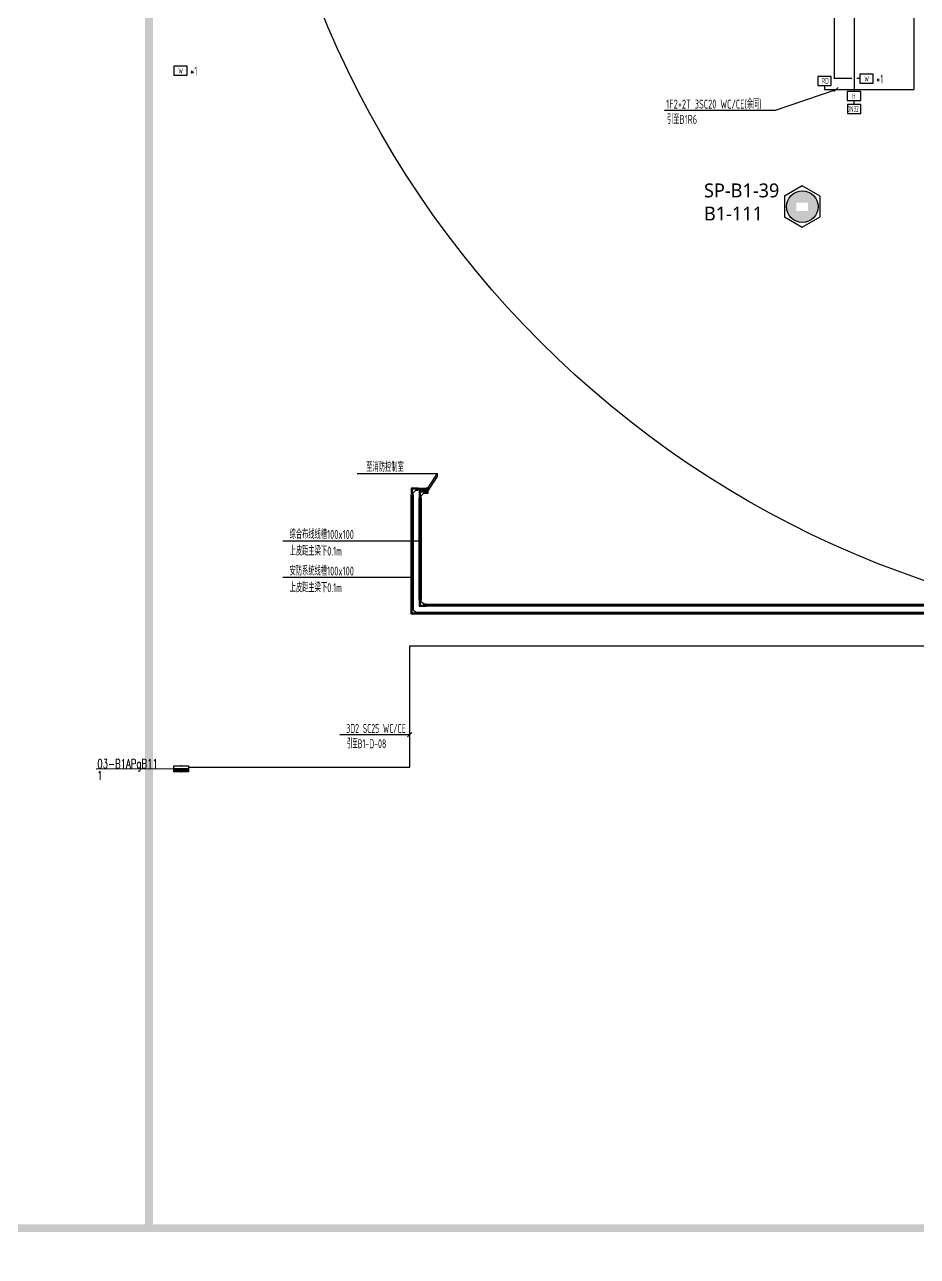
# Model space of a CAD drawing. Extents: x 0 to 3879896, y -114000 to 391286.
# Drawn here: x 1982053 to 2027058, y 127680 to 189771 of the extents above; entities that cross this region are included whole.
import ezdxf

# ---------------------------------------------------------------- set-up
doc = ezdxf.new("R2010")
doc.units = 0
doc.header["$LTSCALE"] = 1000
doc.header["$MEASUREMENT"] = 0
doc.linetypes.add('SZGX_a-zzgr$0$DASHDOT2', pattern=[6, 3, -1.5, 0, -1.5])
doc.layers.get('0').update_dxf_attribs({"linetype": 'CONTINUOUS'})
for name, color, linetype in [('AP', 7, 'CONTINUOUS'), ('CABLETRAY_DOTE', 5, 'CONTINUOUS'), ('CABLETRAY_WEAK', 6, 'CONTINUOUS'), ('T-BAS', 11, '485_LINE'), ('T-BSA TEXT', 7, '485_LINE'), ('T-I-CHANNELS', 2, 'CONTINUOUS'), ('T-METER DATA', 150, 'C_LINE'), ('T-R-INTEGRATE', 1, 'CONTINUOUS'), ('T-SYSTEM BLOCK', 4, 'CONTINUOUS'), ('T-TEXT', 7, 'CONTINUOUS'), ('WALL', 2, 'CONTINUOUS'), ('WIRE-通讯', 4, 'CONTINUOUS')]:
    doc.layers.add(name, color=color, linetype=linetype)
doc.layers.add('Arc_建筑红线', color=1, linetype='CONTINUOUS', lineweight=40)
doc.styles.add('_TCH_LABEL', font='COMPLEX', dxfattribs={"bigfont": 'GBCBIG'})
doc.styles.add('GBSTYLE', font='gbxwxt.shx', dxfattribs={"width": 0.6, "bigfont": 'gbhzfs.shx'})
doc.styles.add('HZTXT1', font='txtd.shx', dxfattribs={"width": 0.7, "bigfont": 'hztxt.shx'})
doc.styles.get("Standard").update_dxf_attribs({"font": 'GBENOR', "bigfont": 'GBCBIG'})
doc.linetypes.add('485_LINE', pattern='A,25.7,-3.58,["485",Standard,S=2.54,R=0,X=-3.2,Y=-1.27],-3.85', length=33.13)
doc.linetypes.add('C_LINE', pattern='A,25.7,-2.08,["C",Standard,S=2.54,R=0,X=-0.54,Y=-1.27],-2.35', length=30.13)

# ---------------------------------------------------------------- blocks, each defined once
blk = doc.blocks.new('空调抄费表')
at = {"layer": 'T-SYSTEM BLOCK'}
blk.add_lwpolyline([(-338, 0), (338, 0), (338, 450), (-338, 450)], close=True, dxfattribs=at)
at = {"layer": 'T-TEXT', "style": 'GBSTYLE', "width": 0.7}
blk.add_text('H', height=281, dxfattribs=at).set_placement((-106, 76))
blk = doc.blocks.new('*X637')
at = {"color": 0}
for p, q in [((-250, 33), (-183, 100)), ((-250, 68), (-218, 100)), ((-247, 0), (-147, 100)), ((-212, 0), (-112, 100)), ((-177, 0), (-77, 100)), ((-141, 0), (-41, 100)), ((-106, 0), (-6, 100)), ((-71, 0), (29, 100)), ((-35, 0), (65, 100)), ((0, 0), (100, 100)), ((35, 0), (135, 100)), ((71, 0), (171, 100)), ((106, 0), (206, 100)), ((141, 0), (241, 100)), ((177, 0), (250, 73)), ((212, 0), (250, 38)), ((247, 0), (250, 3))]:
    blk.add_line(p, q, dxfattribs=at)
blk = doc.blocks.new('$equip$00001414')
for p, q in [((0.75, 0.6), (-0.75, 0.6)), ((-0.75, 0.6), (-0.75, 0)), ((-0.75, 0.3), (0.75, 0.3)), ((-0.75, 0), (0.75, 0)), ((0.75, 0), (0.75, 0.6))]:
    blk.add_line(p, q)
at = {"const_width": 0.3}
blk.add_lwpolyline([(-0.75, 0.15), (0.75, 0.15)], dxfattribs=at)
for p in [(-0.75, 0.3), (0, 0.6), (0, 0), (0.75, 0.3)]:
    blk.add_point(p)
at = {"xscale": 0.00300000000061118, "yscale": 0.00300000000061118, "zscale": 0.00300000000061118}
blk.add_blockref('*X637', (0, 0), dxfattribs=at)
at = {"style": '_TCH_LABEL', "flags": 9}
blk.add_attdef('A', (0, 0), '', height=0.00002, dxfattribs=at)
blk = doc.blocks.new('$C30311172003108')
at = {"layer": 'T-SYSTEM BLOCK'}
blk.add_lwpolyline([(-0.9, 0), (0.9, 0), (0.9, 1.2), (-0.9, 1.2)], close=True, dxfattribs=at)
at = {"style": 'GBSTYLE', "width": 0.8, "flags": 9}
blk.add_attdef('A', (0, 0), '', height=0.00003, dxfattribs=at)
at = {"layer": 'T-TEXT', "color": 7, "style": 'GBSTYLE', "width": 0.7}
blk.add_text('RD', height=0.75, dxfattribs=at).set_placement((-0.38, 0.26))
blk = doc.blocks.new('抄表水表')
at = {"layer": 'T-SYSTEM BLOCK'}
blk.add_lwpolyline([(-338, 0), (338, 0), (338, 450), (-338, 450)], close=True, dxfattribs=at)
at = {"layer": 'T-TEXT', "style": 'GBSTYLE', "width": 0.7}
blk.add_text('W', height=281, dxfattribs=at).set_placement((-113, 83))
blk = doc.blocks.new('A$C78191958')
at = {"layer": 'T-METER DATA'}
for p in [(5560, -78906, 0), (40142, -79305, 0)]:
    blk.add_blockref('抄表水表', p, dxfattribs=at)
at = {"layer": 'T-BSA TEXT', "linetype": 'ByBlock', "style": 'GBSTYLE', "width": 0.7}
for p in [(6042, -78930, 0), (40624, -79329, 0)]:
    blk.add_text('*1', height=450, dxfattribs=at).set_placement(p)

msp = doc.modelspace()

# ---------------------------------------------------------------- hatches: boundary and pattern name
at = {"layer": 'T-SYSTEM BLOCK'}
h = msp.add_hatch(color=256, dxfattribs=at)
edge = h.paths.add_edge_path()
edge.add_arc((2002346.4, 166350.5), 52.5, 0, 360)
h.paths.add_polyline_path([(2002729.1, 166839), (2002861.6, 167144.3), (2002636.7, 166899)])
h = msp.add_hatch(color=256, dxfattribs=at)
edge = h.paths.add_edge_path()
edge.add_arc((2002346.4, 166350.5), 52.5, 0, 360)
h.paths.add_polyline_path([(2002729.1, 166839), (2002861.6, 167144.3), (2002636.7, 166899)])
h = msp.add_hatch(color=256, dxfattribs=at)
edge = h.paths.add_edge_path()
edge.add_arc((2002346.4, 166200.5), 52.5, 0, 360)
h.paths.add_polyline_path([(2002729.1, 166689), (2002861.6, 166994.3), (2002636.7, 166749)])
h = msp.add_hatch(color=256, dxfattribs=at)
edge = h.paths.add_edge_path()
edge.add_arc((2002346.4, 166200.5), 52.5, 0, 360)
h.paths.add_polyline_path([(2002729.1, 166689), (2002861.6, 166994.3), (2002636.7, 166749)])
at = {"layer": 'T-TEXT', "linetype": 'ByBlock'}
h = msp.add_hatch(color=256, dxfattribs=at)
edge = h.paths.add_edge_path()
edge.add_arc((2001950, 163756.6), 37.5, 0, 360)
h = msp.add_hatch(color=256, dxfattribs=at)
edge = h.paths.add_edge_path()
edge.add_arc((2001550, 161912), 37.5, 0, 360)
at = {"layer": 'WALL', "linetype": 'ByBlock'}
h = msp.add_hatch(dxfattribs=at)
h.set_pattern_fill('ESCHER', color=3)
h.set_pattern_definition([(60, (-855993.17, -2221166.776), (-30.47999999, -7e-09), [27.94, -2.54]), (180, (-855993.17, -2221166.776), (15.24, -26.3964543), [27.94, -2.54]), (300, (-855993.17, -2221166.776), (30.47999999, -7e-09), [27.94, -2.54]), (60, (-855990.63, -2221166.776), (-30.47999999, -7e-09), [5.08, -25.4]), (300, (-855990.63, -2221166.776), (30.47999999, -7e-09), [5.08, -25.4]), (60, (-855994.44, -2221164.576), (-30.47999999, -7e-09), [5.08, -25.4]), (180, (-855994.44, -2221164.576), (15.24, -26.3964543), [5.08, -25.4]), (300, (-855994.44, -2221168.975), (30.47999999, -7e-09), [5.08, -25.4]), (180, (-855994.44, -2221168.975), (15.24, -26.3964543), [5.08, -25.4]), (60, (-856003.33, -2221166.776), (-30.47999999, -7e-09), [5.08, -25.4]), (300, (-856003.33, -2221166.776), (30.47999999, -7e-09), [5.08, -25.4]), (60, (-855988.09, -2221175.574), (-30.47999999, -7e-09), [5.08, -25.4]), (180, (-855988.09, -2221175.574), (15.24, -26.3964543), [5.08, -25.4]), (300, (-855988.09, -2221157.977), (30.47999999, -7e-09), [5.08, -25.4]), (180, (-855988.09, -2221157.977), (15.24, -26.3964543), [5.08, -25.4]), (0, (-855988.09, -2221162.376), (-15.24, 26.3964543), [17.78, -12.7]), (0, (-855988.09, -2221171.175), (-15.24, 26.3964543), [17.78, -12.7]), (120, (-855991.9, -2221160.176), (-30.47999999, 7e-09), [17.78, -12.7]), (120, (-855999.52, -2221164.576), (-30.47999999, 7e-09), [17.78, -12.7]), (240, (-855999.52, -2221168.975), (15.23999999, -26.3964543), [17.78, -12.7]), (240, (-855991.9, -2221173.375), (15.23999999, -26.3964543), [17.78, -12.7])])
h.paths.add_polyline_path([(2020458.6, 180599.4, 1), (2022050.5, 180599.4, 1)])
h.paths.add_polyline_path([(2021549, 180804.3), (2021549, 180369.8), (2020960.9, 180369.8), (2020960.9, 180804.3)], flags=16)

# ---------------------------------------------------------------- linework, layer by layer
at = {"layer": 'Arc_建筑红线', "color": 20, "linetype": 'SZGX_a-zzgr$0$DASHDOT2', "ltscale": 0.2, "const_width": 400, "elevation": 0}
msp.add_lwpolyline([(2129528.4, 303600.5), (2137528.4, 311600.5), (2154948.4, 311600.5), (2154948.4, 325060.5), (2002488.4, 325060.5), (2002488.4, 311600.5), (1884278.4, 311600.5), (1883028.4, 309100.5), (1883028.4, 224070.5), (1988318.4, 224070.5), (1988318.4, 129100.5), (2129528.4, 129100.5), (2129528.4, 303600.5)], dxfattribs=at)
msp.add_lwpolyline([(2218080.4, 129100.5), (1883028.4, 129100.5), (1883028.4, 65100.5), (2218080.4, 65100.5)], close=True, dxfattribs=at)
at = {"layer": 'CABLETRAY_DOTE', "linetype": 'ByBlock'}
for p, q in [((2001896.4, 166350.5, 0), (2001596.4, 166350.5, 0)), ((2001596.4, 166350.5, 0), (2001596.4, 166050.5, 0)), ((2001596.4, 160400.5, 0), (2001596.4, 166050.5, 0)), ((2001896.4, 166350.5, 0), (2002296.4, 166350.5, 0)), ((2002296.4, 166200.5, 0), (2002296.4, 166200.5, 0)), ((2001596.4, 160100.5, 0), (2001596.4, 160400.5, 0)), ((2001896.4, 160100.5, 0), (2001596.4, 160100.5, 0)), ((2037346.5, 160100.5, 0), (2001896.4, 160100.5, 0))]:
    msp.add_line(p, q, dxfattribs=at)
at = {"layer": 'CABLETRAY_DOTE'}
for p, q in [((2002296.4, 166200.5, 0), (2001996.4, 166200.5, 0)), ((2001996.4, 166200.5, 0), (2001996.4, 165900.5, 0)), ((2001996.4, 160800.5, 0), (2001996.4, 165900.5, 0)), ((2001996.4, 160800.5, 0), (2001996.4, 160500.5, 0)), ((2001996.4, 160500.5, 0), (2002296.4, 160500.5, 0)), ((2037096.5, 160500.5, 0), (2002296.4, 160500.5, 0))]:
    msp.add_line(p, q, dxfattribs=at)
at = {"layer": 'CABLETRAY_WEAK', "linetype": 'ByBlock'}
for p, q in [((2001896.4, 166400.5, 0), (2001546.4, 166400.5, 0)), ((2001546.4, 166400.5, 0), (2001546.4, 166050.5, 0)), ((2001546.4, 166050.5, 0), (2001646.4, 166050.5, 0)), ((2001546.4, 160400.5, 0), (2001546.4, 166050.5, 0)), ((2001546.4, 166050.5, 0), (2001646.4, 166050.5, 0)), ((2001646.4, 166175.5, 0), (2001771.4, 166300.5, 0)), ((2001646.4, 166050.5, 0), (2001646.4, 166175.5, 0)), ((2001646.4, 166050.5, 0), (2001646.4, 160400.5, 0)), ((2001771.4, 166300.5, 0), (2001896.4, 166300.5, 0)), ((2001896.4, 166300.5, 0), (2001896.4, 166400.5, 0)), ((2001896.4, 166400.5, 0), (2002296.4, 166400.5, 0)), ((2001896.4, 166300.5, 0), (2001896.4, 166400.5, 0)), ((2002296.4, 166300.5, 0), (2001896.4, 166300.5, 0)), ((2002296.4, 166400.5, 0), (2002296.4, 166300.5, 0)), ((2001646.4, 160400.5, 0), (2001546.4, 160400.5, 0)), ((2001546.4, 160050.5, 0), (2001546.4, 160400.5, 0)), ((2001546.4, 160400.5, 0), (2001646.4, 160400.5, 0)), ((2001646.4, 160400.5, 0), (2001646.4, 160275.5, 0)), ((2001646.4, 160275.5, 0), (2001771.4, 160150.5, 0)), ((2001896.4, 160050.5, 0), (2001546.4, 160050.5, 0)), ((2001771.4, 160150.5, 0), (2001896.4, 160150.5, 0)), ((2001896.4, 160050.5, 0), (2001896.4, 160150.5, 0)), ((2001896.4, 160150.5, 0), (2037346.5, 160150.5, 0)), ((2001896.4, 160150.5, 0), (2001896.4, 160050.5, 0)), ((2037346.5, 160050.5, 0), (2001896.4, 160050.5, 0))]:
    msp.add_line(p, q, dxfattribs=at)
at = {"layer": 'CABLETRAY_WEAK'}
for p, q in [((2002396.4, 166300.5, 0), (2002296.4, 166400.5, 0)), ((2002396.4, 166400.5, 0), (2002296.4, 166300.5, 0))]:
    msp.add_line(p, q, dxfattribs=at)
at = {"layer": 'CABLETRAY_WEAK', "elevation": 0}
msp.add_lwpolyline([(2002296.4, 166400.5), (2002296.4, 166300.5), (2002396.4, 166300.5), (2002396.4, 166400.5)], close=True, dxfattribs=at)
at = {"layer": 'T-BAS', "linetype": 'ByBlock'}
for p, q in [((2001464.5, 152332.2, 0), (2001464.5, 158458.2, 0)), ((2001464.5, 158458.2, 0), (2037646.5, 158458.2)), ((1990321.5, 152332.2, 0), (2001464.5, 152332.2, 0))]:
    msp.add_line(p, q, dxfattribs=at)
at = {"layer": 'T-BAS', "ltscale": 2.5}
msp.add_line((1989673.1, 152249.5, 0), (1985657.2, 152247.7, 0), dxfattribs=at)
msp.add_line((1989673.1, 152249.5, 0), (1985657.2, 152247.7, 0), dxfattribs=at)
msp.add_line((1989673.1, 152249.5, 0), (1985657.2, 152247.7, 0), dxfattribs=at)
at = {"layer": 'T-BSA TEXT', "linetype": 'ByBlock'}
for p, q in [((2019909.9, 185453.2), (2022958.7, 186500.5, 0)), ((2022852.6, 186394.4, 0), (2023064.8, 186606.5, 0)), ((2014302.8, 185453.2), (2019909.9, 185453.2)), ((2001358.5, 153874.2), (2001570.6, 154086.4)), ((1997935.7, 153980.3), (2001464.5, 153980.3))]:
    msp.add_line(p, q, dxfattribs=at)
at = {"layer": 'T-I-CHANNELS'}
for p, q in [((2002296.4, 166250.5, 0), (2001946.4, 166250.5, 0)), ((2001946.4, 166250.5, 0), (2001946.4, 165900.5, 0)), ((2001946.4, 165900.5, 0), (2002046.4, 165900.5, 0)), ((2001946.4, 160800.5, 0), (2001946.4, 165900.5, 0)), ((2001946.4, 165900.5, 0), (2002046.4, 165900.5, 0)), ((2002046.4, 166025.5, 0), (2002171.4, 166150.5, 0)), ((2002046.4, 165900.5, 0), (2002046.4, 166025.5, 0)), ((2002046.4, 165900.5, 0), (2002046.4, 160800.5, 0)), ((2002171.4, 166150.5, 0), (2002296.4, 166150.5, 0)), ((2002396.4, 166150.5, 0), (2002296.4, 166250.5, 0)), ((2002396.4, 166250.5, 0), (2002296.4, 166150.5, 0)), ((2002296.4, 166150.5, 0), (2002296.4, 166250.5, 0)), ((2002046.4, 160800.5, 0), (2001946.4, 160800.5, 0)), ((2001946.4, 160800.5, 0), (2001946.4, 160450.5, 0)), ((2002046.4, 160800.5, 0), (2001946.4, 160800.5, 0)), ((2001946.4, 160450.5, 0), (2002296.4, 160450.5, 0)), ((2002046.4, 160675.5, 0), (2002046.4, 160800.5, 0)), ((2002171.4, 160550.5, 0), (2002046.4, 160675.5, 0)), ((2002296.4, 160550.5, 0), (2002171.4, 160550.5, 0)), ((2002296.4, 160450.5, 0), (2002296.4, 160550.5, 0)), ((2002296.4, 160550.5, 0), (2037096.5, 160550.5, 0)), ((2002296.4, 160450.5, 0), (2002296.4, 160550.5, 0)), ((2037096.5, 160450.5, 0), (2002296.4, 160450.5, 0))]:
    msp.add_line(p, q, dxfattribs=at)
at = {"layer": 'T-I-CHANNELS', "elevation": 0}
msp.add_lwpolyline([(2002296.4, 166250.5), (2002296.4, 166150.5), (2002396.4, 166150.5), (2002396.4, 166250.5)], close=True, dxfattribs=at)
msp.add_lwpolyline([(2002296.4, 166250.5), (2002296.4, 166150.5), (2002396.4, 166150.5), (2002396.4, 166250.5)], close=True, dxfattribs=at)
at = {"layer": 'T-METER DATA', "linetype": 'ByBlock'}
for p, q in [((2022867, 201312.6), (2022867, 187050.3)), ((2023865.4, 196487.7, 0), (2023865.4, 186400.5, 0)), ((2023759.3, 187050.3, 0), (2022867, 187050.3, 0)), ((2024161.4, 187050.3, 0), (2024006.2, 187050.3, 0))]:
    msp.add_line(p, q, dxfattribs=at)
at = {"layer": 'T-METER DATA', "color": 1, "linetype": 'ByBlock'}
msp.add_circle((2043412.9, 209129.9), 50000, dxfattribs=at)
at = {"layer": 'T-R-INTEGRATE', "linetype": 'ByBlock'}
for p, q in [((2026875.7, 205150.5), (2026875.7, 186500.5)), ((2022378.9, 186700.5, 0), (2022378.9, 186500.5, 0)), ((2022378.9, 186500.5, 0), (2026875.7, 186500.5, 0))]:
    msp.add_line(p, q, dxfattribs=at)
at = {"layer": 'T-SYSTEM BLOCK'}
for p, q in [((2023865.4, 185745.9, 0), (2023865.4, 185950.5, 0)), ((1998811.8, 167144.3, 0), (2002861.6, 167144.3, 0)), ((1998811.8, 167144.3, 0), (2002861.6, 167144.3, 0)), ((2002346.4, 166350.5, 0), (2002861.6, 167144.3, 0)), ((2002346.4, 166350.5, 0), (2002861.6, 167144.3, 0)), ((2002861.6, 166994.3), (2002861.6, 167144.3, 0)), ((2002861.6, 166994.3, 0), (2002861.6, 167144.3, 0)), ((2002346.4, 166200.5), (2002861.6, 166994.3)), ((2002346.4, 166200.5, 0), (2002861.6, 166994.3, 0))]:
    msp.add_line(p, q, dxfattribs=at)
at = {"layer": 'T-SYSTEM BLOCK', "elevation": 0}
msp.add_lwpolyline([(2023527.9, 185295.9), (2024202.9, 185295.9), (2024202.9, 185745.9), (2023527.9, 185745.9)], close=True, dxfattribs=at)
at = {"layer": 'T-TEXT', "linetype": 'ByBlock'}
for p, q in [((1995067.6, 163756.6, 0), (2001946.4, 163756.6, 0)), ((1995067.6, 161912, 0), (2001546.4, 161912, 0))]:
    msp.add_line(p, q, dxfattribs=at)
for centre in [(2001950, 163756.6, 0), (2001550, 161912, 0)]:
    msp.add_circle(centre, 37.5, dxfattribs=at)
at = {"layer": 'WALL', "color": 3, "linetype": 'ByBlock'}
msp.add_lwpolyline([(2022152.5, 180088.5), (2022149.9, 181124.1), (2021251.7, 181639.6), (2020356.1, 181119.6), (2020358.8, 180083.9), (2021257, 179568.4)], close=True, dxfattribs=at)
msp.add_circle((2021254.6, 180599.4), 796, dxfattribs=at)

# ---------------------------------------------------------------- block references
at = {"layer": 'T-BAS', "ltscale": 2.5, "xscale": -500, "yscale": 500, "zscale": 500}
msp.add_blockref('$equip$00001414', (1989946.5, 152099.5, 0), dxfattribs=at)
at = {"layer": 'T-METER DATA', "linetype": 'ByBlock'}
msp.add_blockref('A$C78191958', (1984356.9, 266130.4, 0), dxfattribs=at)
at = {"layer": 'T-METER DATA'}
msp.add_blockref('空调抄费表', (2023865.4, 185950.5, 0), dxfattribs=at)
at = {"layer": 'WIRE-通讯', "xscale": 375, "yscale": 375, "zscale": 375}
msp.add_blockref('$C30311172003108', (2022378.9, 186700.5, 0), dxfattribs=at)

# ---------------------------------------------------------------- texts
at = {"layer": 'AP', "color": 3, "insert": (2016301.5, 181764.7), "char_height": 700, "attachment_point": 1}
msp.add_mtext_dynamic_manual_height_columns('{\\fMicrosoft YaHei|b0|i0|c134|p34;SP-B1-39\\P\\C1;B1-111}', width=3709.59, gutter_width=12.5, heights=[0], dxfattribs=at)
at = {"layer": 'T-BAS', "ltscale": 2.5, "style": 'HZTXT1', "width": 0.7}
for s, p in [('03-B1APgB11 ', (1985717.1, 152289.4, 0)), ('03-B1APgB11 ', (1985717.1, 152289.4, 0)), ('03-B1APgB11 ', (1985717.1, 152289.4, 0)), ('1', (1985717.1, 151695, 0))]:
    msp.add_text(s, height=450, dxfattribs=at).set_placement(p)
at = {"layer": 'T-BSA TEXT', "linetype": 'ByBlock', "style": 'GBSTYLE'}
for s, width, p in [('1F2+2T 3SC20 WC/CE(余同)', 0.7, (2014397.6, 185539.2)), ('引至B1R6', 0.7, (2014434.2, 184768.7)), ('3D2 SC25 WC/CE ', 0.6, (1998265, 154066.3)), ('引至B1-D-08', 0.6, (1998301.6, 153295.7))]:
    msp.add_text(s, height=450, dxfattribs=dict(at, width=width)).set_placement(p)
at = {"layer": 'T-SYSTEM BLOCK', "color": 0, "style": 'GBSTYLE', "width": 0.6}
msp.add_text('DN32', height=300, dxfattribs=at).set_placement((2023505.4, 185372.3, 0))
at = {"layer": 'T-SYSTEM BLOCK', "style": 'GBSTYLE', "width": 0.7}
msp.add_text('至消防控制室', height=450, dxfattribs=at).set_placement((1999277.3, 167233.7, 0))
msp.add_text('至消防控制室', height=450, dxfattribs=at).set_placement((1999277.3, 167233.7, 0))
at = {"layer": 'T-TEXT', "linetype": 'ByBlock', "style": 'GBSTYLE', "width": 0.7}
for s, p in [('综合布线线槽100x100', (1995409.4, 163845.9, 0)), ('上皮距主梁下0.1m', (1995417.3, 163005.3, 0)), ('安防系统线槽100x100', (1995409.4, 162001.3, 0)), ('上皮距主梁下0.1m', (1995417.3, 161160.7, 0))]:
    msp.add_text(s, height=450, dxfattribs=at).set_placement(p)

doc.saveas('drawing.dxf')
